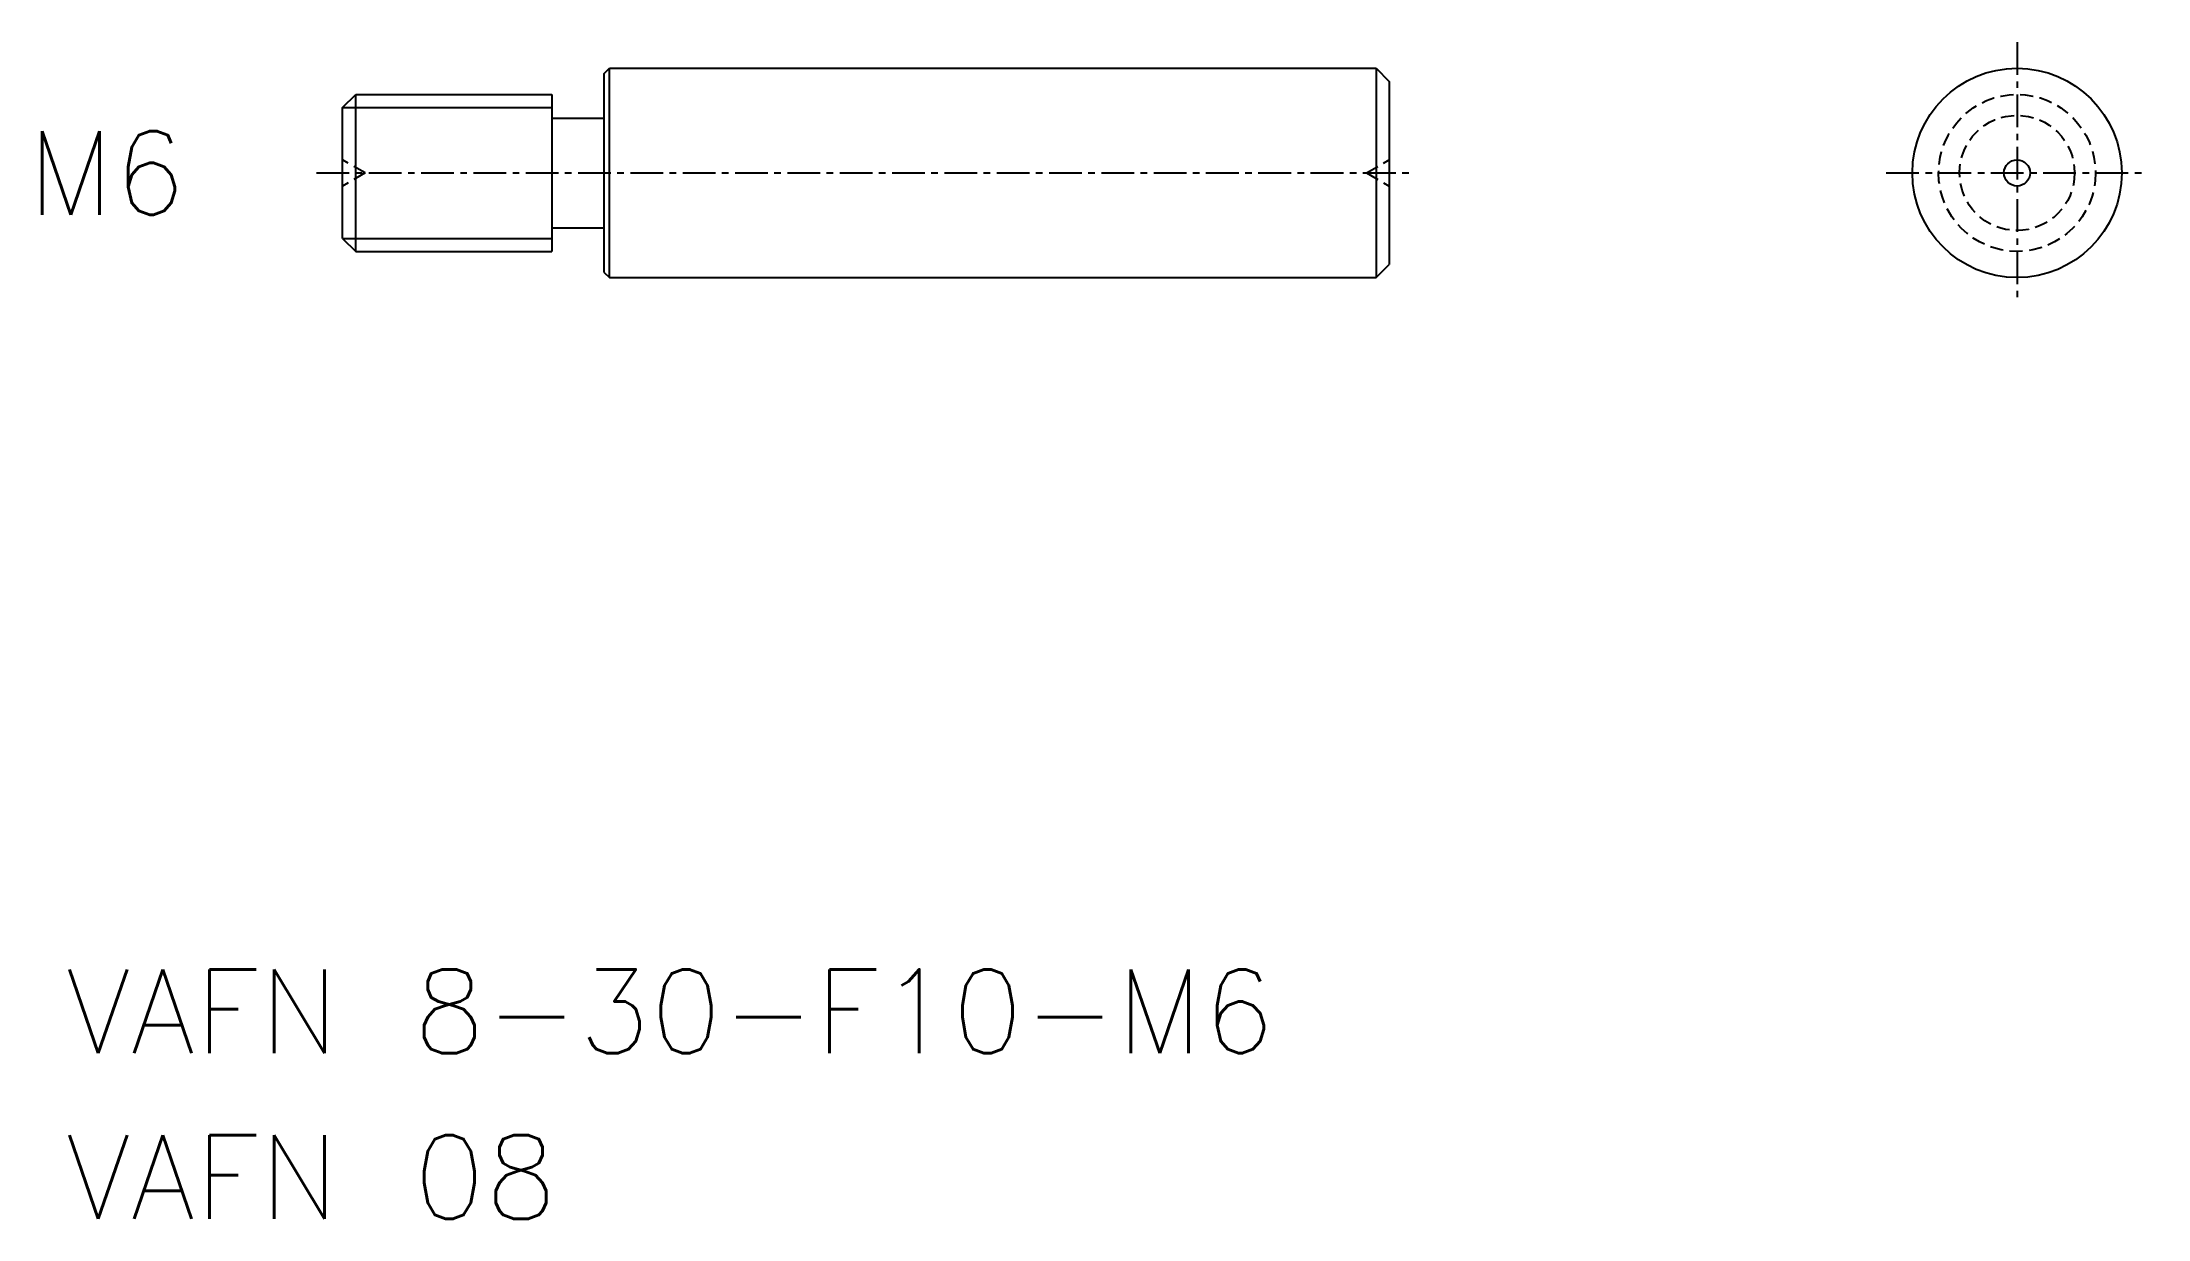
# Model space of a CAD drawing. Extents: x 464.1 to 544.5, y -130.7 to -85.8.
import ezdxf
from ezdxf.enums import TextEntityAlignment as Align

# ---------------------------------------------------------------- set-up
doc = ezdxf.new("R2010")
doc.units = 0
doc.linetypes.add('CENTER', pattern=[2, 1.25, -0.25, 0.25, -0.25])
doc.linetypes.add('DASHED', pattern=[0.75, 0.5, -0.25])
doc.layers.get('0').update_dxf_attribs({"linetype": 'CONTINUOUS'})
doc.layers.add('CENTER', color=1, linetype='CENTER')
doc.styles.get("Standard").update_dxf_attribs({"font": 'txt.shx'})

msp = doc.modelspace()

# ---------------------------------------------------------------- linework, layer by layer
at = {"color": 7, "linetype": 'CONTINUOUS'}
for p, q in [((485.547, -86.961), (485.747, -86.761)), ((485.747, -86.761), (515.047, -86.761)), ((485.747, -94.761), (485.747, -86.761)), ((515.047, -86.761), (515.047, -94.761)), ((515.047, -86.761), (515.547, -87.261)), ((485.547, -94.561), (485.547, -86.961)), ((515.547, -87.261), (515.547, -94.261)), ((475.547, -88.261), (476.047, -87.761)), ((475.547, -93.261), (475.547, -88.261)), ((476.047, -87.761), (483.547, -87.761)), ((476.047, -93.761), (476.047, -87.761)), ((483.547, -87.761), (483.547, -93.761)), ((515.547, -88.011), (515.547, -88.011)), ((483.547, -88.661), (485.547, -88.661)), ((475.547, -93.261), (476.047, -93.761)), ((483.547, -92.861), (485.547, -92.861)), ((476.047, -93.761), (483.547, -93.761)), ((485.547, -94.561), (485.747, -94.761)), ((485.747, -94.761), (515.047, -94.761)), ((515.047, -94.761), (515.547, -94.261))]:
    msp.add_line(p, q, dxfattribs=at)
at = {"color": 3, "linetype": 'CONTINUOUS'}
for p, q in [((475.547, -88.261), (483.547, -88.261)), ((475.547, -93.261), (483.547, -93.261))]:
    msp.add_line(p, q, dxfattribs=at)
at = {"color": 3, "linetype": 'DASHED'}
for p, q in [((476.413, -90.761), (475.547, -90.261)), ((476.413, -90.761), (475.547, -91.261)), ((514.681, -90.761), (515.547, -90.261)), ((514.681, -90.761), (515.547, -91.261))]:
    msp.add_line(p, q, dxfattribs=at)
at = {"color": 7, "linetype": 'CONTINUOUS'}
for radius in [4, 0.5]:
    msp.add_circle((539.547, -90.761), radius, dxfattribs=at)
at = {"color": 3, "linetype": 'DASHED'}
for radius in [3, 2.2]:
    msp.add_circle((539.547, -90.761), radius, dxfattribs=at)
at = {"layer": 'CENTER', "color": 1, "linetype": 'CENTER'}
for p, q in [((539.547, -85.761), (539.547, -95.761)), ((474.547, -90.761), (516.547, -90.761)), ((534.547, -90.761), (544.547, -90.761))]:
    msp.add_line(p, q, dxfattribs=at)

# ---------------------------------------------------------------- texts
msp.add_text('M6', height=3.2).set_placement((469.547, -90.761), align=Align.MIDDLE_RIGHT)
at = {"color": 7, "linetype": 'CONTINUOUS'}
for s, p in [('VAFN 8-30-F10-M6', (464.976, -124.404)), ('VAFN 08', (464.976, -130.737))]:
    msp.add_text(s, height=3.2, dxfattribs=at).set_placement(p)

doc.saveas('drawing.dxf')
